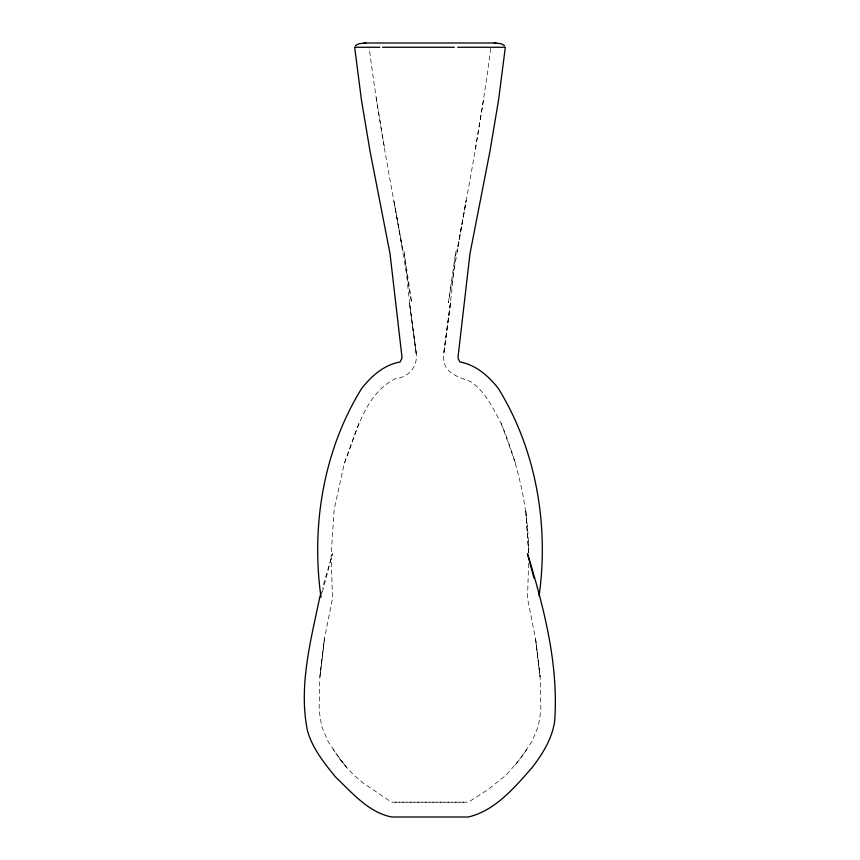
<?xml version="1.0" encoding="UTF-8"?>
<svg xmlns="http://www.w3.org/2000/svg" width="860" height="860" viewBox="0 0 860 860"><rect width="100%" height="100%" fill="white"/><g stroke="black" fill="none" stroke-linecap="round" stroke-linejoin="round"><path stroke-width="0.64" stroke-dasharray="4.3 3.22" d="M528.61 563.408L527.492 598.291L535.608 638.948L540.144 676.573L540.897 710.403L538.317 726.281L532.222 740.944L520.644 758.423L506.035 775.183L488.061 789.491L469.442 801.541L467.227 802.187L393.558 802.187M528.653 552.743L525.729 509.529L528.696 552.743C528.33 508.206 518.214 464.378 501.165 423.335C492.866 408.135 485.459 391.45 470.506 381.55C456.703 376.282 441.61 372.724 443.835 353.836L450.489 302.666L455.832 251.485L448.372 302.666L466.195 200.315L456.918 251.485C469.27 183.879 482.116 116.315 490.748 48.106M475.279 149.135L483.836 97.965M322.36 592.132L332.498 553.657L322.392 588.283M344.516 463.088C356.233 433.343 364.221 394.235 395.525 378.604C408.091 377.755 418.014 366.553 416.165 353.836L409.51 302.666L404.168 251.485L411.628 302.666L393.805 200.315L403.082 251.485C390.73 183.879 377.884 116.315 369.252 48.106M358.835 423.335L344.387 463.088L334.131 509.529L331.121 555.356L332.508 598.291L324.392 638.948L319.856 676.573L319.103 710.403L321.683 726.281L327.778 740.944L339.356 758.423L346.29 767.099L353.965 775.183L362.544 782.578L390.558 801.541L392.773 802.187L466.442 802.187M526.804 749.565L513.678 767.099M339.356 758.423L346.322 767.099L333.196 749.565M501.187 423.335L515.484 463.088M376.175 97.965L384.721 149.135M324.392 638.948L319.985 676.573L324.413 638.948M450.489 302.666L443.674 353.836L450.543 302.666M416.326 353.836L409.457 302.666L416.326 353.836M540.015 676.573L535.587 638.948L540.015 676.573"/><path stroke-width="1.29" d="M354.664 47.268L361.469 100.244L370.079 151.403L390.031 253.743L401.856 356.072L401.846 358.459L400.115 361.985C384.108 364.823 371.509 375.96 361.694 388.43C323.521 450.167 310.944 525.804 321.006 597.259M539.102 595.937C548.992 524.901 536.199 449.78 498.305 388.43C488.491 375.96 475.892 364.823 459.885 361.985L458.154 358.459L458.143 356.072L469.969 253.743L489.921 151.403L498.531 100.244L505.336 47.268M321.274 592.132L319.769 597.259C310.739 640.668 298.409 686.474 307.482 730.85C312.524 748.437 324.166 763.046 335.529 776.988C351.729 792.447 368.875 812.754 391.848 817L468.152 817C494.769 811.055 514.807 787.308 532.114 767.582C542.703 753.844 552.163 738.6 554.678 721.121C558.731 664.135 543.95 607.751 527.502 553.657L533.92 578.028M355.459 45.698L358.448 43.881L364.102 43L495.897 43L501.552 43.881L504.54 45.698M494.135 43.086L495.897 43M354.911 47.268L379.862 47.268M382.592 47.268L454.338 47.268M457.681 47.268L504.476 47.268M364.102 43L365.865 43.086"/></g></svg>
